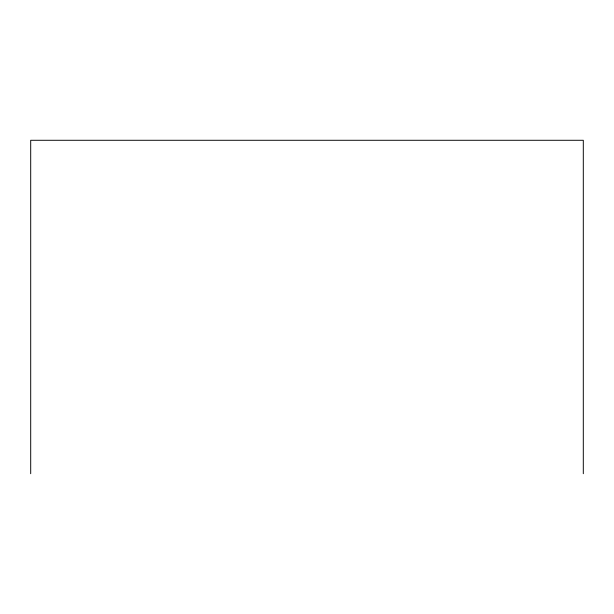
<?xml version="1.0" encoding="UTF-8"?>
<svg xmlns="http://www.w3.org/2000/svg" width="614" height="614" viewBox="0 0 614 614"><rect width="100%" height="100%" fill="white"/><g stroke="black" fill="none" stroke-linecap="round" stroke-linejoin="round"><path stroke-width="0.92" d="M583.3 473.716L583.3 140.284L30.7 140.284L30.7 473.716"/></g></svg>
